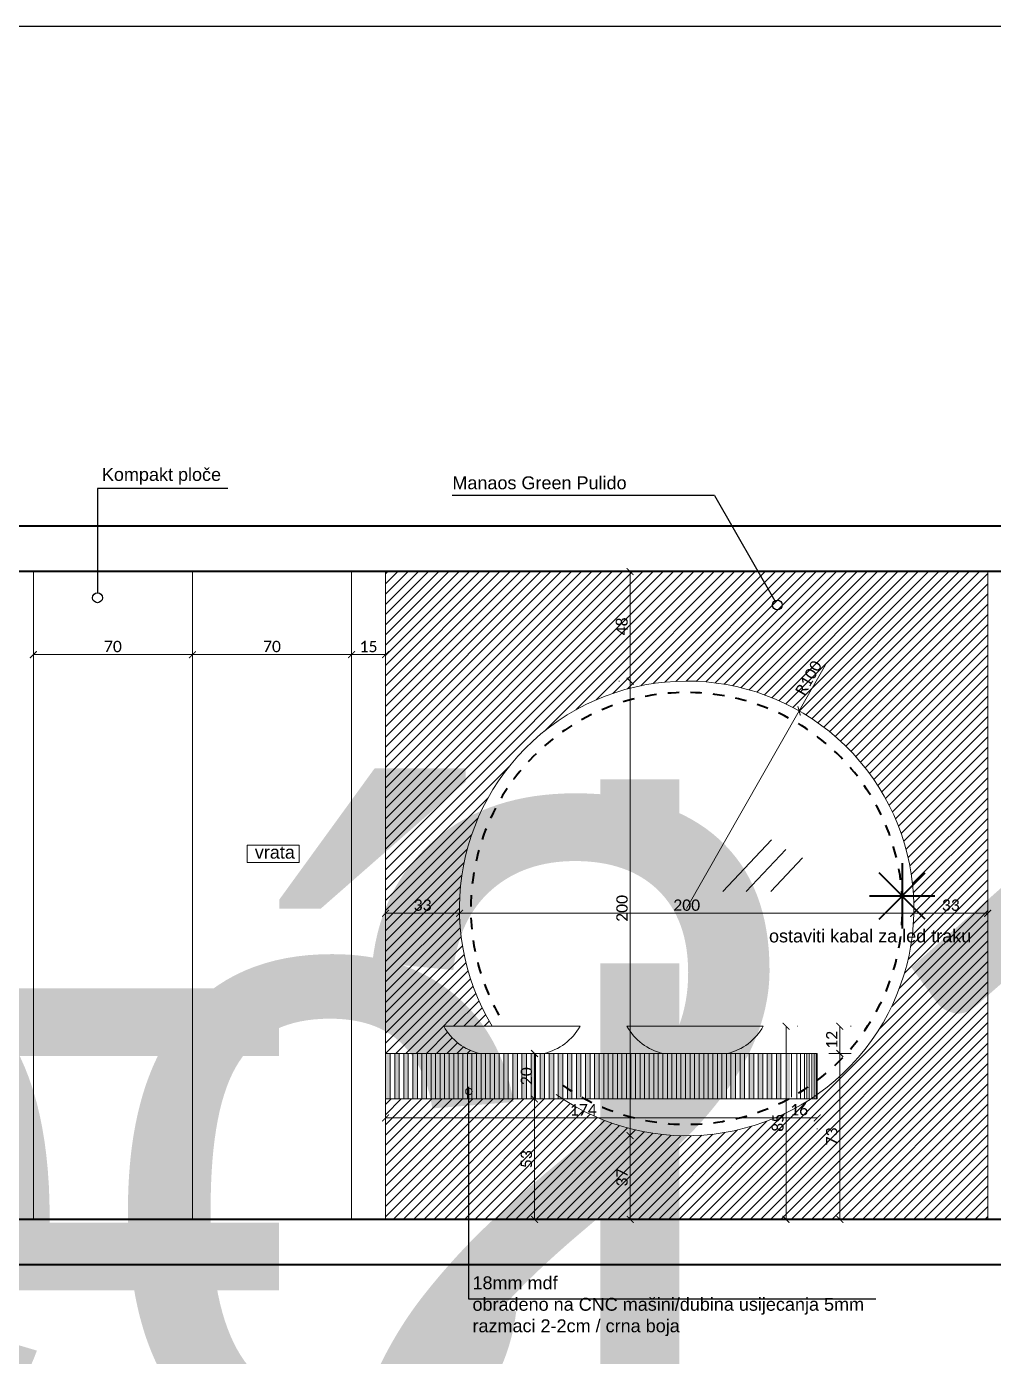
# Model space of a CAD drawing. Header units: centimetres. Extents: x -26724 to 60145, y -23645 to 6771.
# Drawn here: x 8692 to 9118, y 4345 to 4930 of the extents above; entities that cross this region are included whole.
import ezdxf

# ---------------------------------------------------------------- set-up
doc = ezdxf.new("R2010")
doc.units = ezdxf.units.CM
doc.linetypes.add('DALEKOVOD_VN', pattern=[5, 2.5, -2.5])
for name, color, linetype, lineweight in [('2.IZGLED', 7, 'Continuous', 13), ('4.KOTE', 88, 'Continuous', 15), ('zid', 7, 'Continuous', 40)]:
    doc.layers.add(name, color=color, linetype=linetype, lineweight=lineweight)
doc.layers.add('3.IZGLED 2', color=7, linetype='Continuous', lineweight=9, true_color=0x4a4a4a)
doc.layers.add('IZGLED 2', color=253, linetype='Continuous', lineweight=9, true_color=0x828282)
doc.layers.add('tekst', color=7, linetype='Continuous')
doc.layers.add('tekst @ 50', color=7, linetype='Continuous')
doc.styles.add('Notes', font='arial.ttf', dxfattribs={"height": 3})
doc.styles.get("Standard").update_dxf_attribs({"font": 'calibri.ttf'})
doc.dimstyles.new('ja 1 30 izgledi zidova', dxfattribs={"dimtxt": 5, "dimasz": 3, "dimexe": 5, "dimexo": 5, "dimgap": 1, "dimtad": 1, "dimdec": 0, "dimtxsty": 'Standard', "dimblk": 'ARCHTICK', "dimcen": 2.5, "dimclrd": 256, "dimclrt": 7, "dimadec": 0, "dimazin": 0, "dimtfac": 1, "dimtdec": 0, "dimtix": 1, "dimtmove": 1, "dimatfit": 3, "dimldrblk": 'ARCHTICK', "dimfxl": 5, "dimfxlon": 1, "dimlwd": 0, "dimlwe": 9, "dimarcsym": 0})

# ---------------------------------------------------------------- blocks, each defined once
blk = doc.blocks.new('_ArchTick')
at = {"color": 0, "linetype": 'ByBlock', "const_width": 0.15}
blk.add_lwpolyline([(-0.5, -0.5), (0.5, 0.5)], dxfattribs=at)
blk = doc.blocks.new('*D2199')
at = {"layer": '4.KOTE', "color": 0, "lineweight": 9, "transparency": 16777216}
for p, q in [((8695.02, 4658.72), (8695.02, 4648.72)), ((8765.02, 4649.06), (8765.02, 4648.72))]:
    blk.add_line(p, q, dxfattribs=at)
at = {"layer": '4.KOTE', "lineweight": 0, "transparency": 16777216}
blk.add_line((8695.02, 4653.72), (8765.02, 4653.72), dxfattribs=at)
at = {"layer": 'Defpoints', "color": 0, "transparency": 16777216}
for p in [(8695.02, 4690.25), (8765.02, 4690.25, 1216.69), (8765.02, 4653.72)]:
    blk.add_point(p, dxfattribs=at)
at = {"layer": '4.KOTE', "lineweight": 0, "transparency": 16777216, "xscale": 3, "yscale": 3, "zscale": 3, "rotation": 180}
blk.add_blockref('_ArchTick', (8695.02, 4653.72), dxfattribs=at)
at = {"layer": '4.KOTE', "lineweight": 0, "transparency": 16777216, "xscale": 3, "yscale": 3, "zscale": 3}
blk.add_blockref('_ArchTick', (8765.02, 4653.72), dxfattribs=at)
at = {"layer": '4.KOTE', "color": 7, "transparency": 16777216, "insert": (8730.02, 4657.28), "char_height": 5, "attachment_point": 5}
blk.add_mtext('70', dxfattribs=at)
blk = doc.blocks.new('*D2200')
at = {"layer": '4.KOTE', "lineweight": 0, "transparency": 16777216}
blk.add_line((8765.02, 4653.72), (8835.02, 4653.72), dxfattribs=at)
at = {"layer": '4.KOTE', "color": 0, "lineweight": 9, "transparency": 16777216}
for p, q in [((8765.02, 4649.06), (8765.02, 4648.72)), ((8835.02, 4649.06), (8835.02, 4648.72))]:
    blk.add_line(p, q, dxfattribs=at)
at = {"layer": 'Defpoints', "color": 0, "transparency": 16777216}
for p in [(8765.02, 4690.25, 1216.69), (8835.02, 4690.25, 1216.69), (8835.02, 4653.72)]:
    blk.add_point(p, dxfattribs=at)
at = {"layer": '4.KOTE', "lineweight": 0, "transparency": 16777216, "xscale": 3, "yscale": 3, "zscale": 3, "rotation": 180}
blk.add_blockref('_ArchTick', (8765.02, 4653.72), dxfattribs=at)
at = {"layer": '4.KOTE', "lineweight": 0, "transparency": 16777216, "xscale": 3, "yscale": 3, "zscale": 3}
blk.add_blockref('_ArchTick', (8835.02, 4653.72), dxfattribs=at)
at = {"layer": '4.KOTE', "color": 7, "transparency": 16777216, "insert": (8800.02, 4657.28), "char_height": 5, "attachment_point": 5}
blk.add_mtext('70', dxfattribs=at)
blk = doc.blocks.new('*D2201')
at = {"layer": '4.KOTE', "lineweight": 0, "transparency": 16777216}
blk.add_line((8835.02, 4653.72), (8850.02, 4653.72), dxfattribs=at)
at = {"layer": '4.KOTE', "color": 0, "lineweight": 9, "transparency": 16777216}
for p, q in [((8835.02, 4649.06), (8835.02, 4648.72)), ((8850.02, 4649.06), (8850.02, 4648.72))]:
    blk.add_line(p, q, dxfattribs=at)
at = {"layer": 'Defpoints', "color": 0, "transparency": 16777216}
for p in [(8835.02, 4690.25, 1216.69), (8850.02, 4690.25, 1216.69), (8850.02, 4653.72)]:
    blk.add_point(p, dxfattribs=at)
at = {"layer": '4.KOTE', "lineweight": 0, "transparency": 16777216, "xscale": 3, "yscale": 3, "zscale": 3, "rotation": 180}
blk.add_blockref('_ArchTick', (8835.02, 4653.72), dxfattribs=at)
at = {"layer": '4.KOTE', "lineweight": 0, "transparency": 16777216, "xscale": 3, "yscale": 3, "zscale": 3}
blk.add_blockref('_ArchTick', (8850.02, 4653.72), dxfattribs=at)
at = {"layer": '4.KOTE', "color": 7, "transparency": 16777216, "insert": (8842.52, 4657.26), "char_height": 5, "attachment_point": 5}
blk.add_mtext('15', dxfattribs=at)
blk = doc.blocks.new('GTTTTTT')
at = {"layer": 'zid', "color": 1}
for p, q in [((3959.04, 2060.69), (3959.04, 2036.69)), ((3950.55, 2040.2), (3967.52, 2057.17)), ((3967.52, 2040.2), (3950.55, 2057.17)), ((3947.04, 2048.69), (3971.04, 2048.69))]:
    blk.add_line(p, q, dxfattribs=at)
blk = doc.blocks.new('*D2234')
at = {"layer": '4.KOTE', "lineweight": 0, "transparency": 16777216}
blk.add_line((9040.02, 4449.93), (9024.02, 4449.93), dxfattribs=at)
at = {"layer": '4.KOTE', "color": 0, "lineweight": 9, "transparency": 16777216}
for p, q in [((9024.02, 4444.94), (9024.02, 4444.93)), ((9040.02, 4445.2), (9040.02, 4444.93))]:
    blk.add_line(p, q, dxfattribs=at)
at = {"layer": 'Defpoints', "color": 0, "transparency": 16777216}
for p in [(9024.02, 4478.25, 24333.84), (9040.02, 4478.25, 1216.69), (9024.02, 4449.93)]:
    blk.add_point(p, dxfattribs=at)
at = {"layer": '4.KOTE', "lineweight": 0, "transparency": 16777216, "xscale": 3, "yscale": 3, "zscale": 3, "rotation": 180}
blk.add_blockref('_ArchTick', (9024.02, 4449.93), dxfattribs=at)
at = {"layer": '4.KOTE', "lineweight": 0, "transparency": 16777216, "xscale": 3, "yscale": 3, "zscale": 3}
blk.add_blockref('_ArchTick', (9040.02, 4449.93), dxfattribs=at)
at = {"layer": '4.KOTE', "color": 7, "transparency": 16777216, "insert": (9032.02, 4453.49), "char_height": 5, "attachment_point": 5}
blk.add_mtext('16', dxfattribs=at)
blk = doc.blocks.new('*D2235')
at = {"layer": '4.KOTE', "lineweight": 0, "transparency": 16777216}
blk.add_line((9024.02, 4449.93), (8850.02, 4449.93), dxfattribs=at)
at = {"layer": '4.KOTE', "color": 0, "lineweight": 9, "transparency": 16777216}
for p, q in [((8850.02, 4445), (8850.02, 4444.93)), ((9024.02, 4444.94), (9024.02, 4444.93))]:
    blk.add_line(p, q, dxfattribs=at)
at = {"layer": 'Defpoints', "color": 0, "transparency": 16777216}
for p in [(9024.02, 4478.25, 24333.84), (8850.02, 4454.04, 1216.69), (8850.02, 4449.93)]:
    blk.add_point(p, dxfattribs=at)
at = {"layer": '4.KOTE', "lineweight": 0, "transparency": 16777216, "xscale": 3, "yscale": 3, "zscale": 3, "rotation": 180}
blk.add_blockref('_ArchTick', (8850.02, 4449.93), dxfattribs=at)
at = {"layer": '4.KOTE', "lineweight": 0, "transparency": 16777216, "xscale": 3, "yscale": 3, "zscale": 3}
blk.add_blockref('_ArchTick', (9024.02, 4449.93), dxfattribs=at)
at = {"layer": '4.KOTE', "color": 7, "transparency": 16777216, "insert": (8937.02, 4453.45), "char_height": 5, "attachment_point": 5}
blk.add_mtext('174', dxfattribs=at)
blk = doc.blocks.new('*D2236')
at = {"layer": '4.KOTE', "color": 0, "lineweight": 9, "transparency": 16777216}
for p, q in [((8910.55, 4458.25), (8920.55, 4458.25)), ((8919.97, 4405.25), (8920.55, 4405.25))]:
    blk.add_line(p, q, dxfattribs=at)
at = {"layer": '4.KOTE', "lineweight": 0, "transparency": 16777216}
blk.add_line((8915.55, 4405.25), (8915.55, 4458.25), dxfattribs=at)
at = {"layer": 'Defpoints', "color": 0, "transparency": 16777216}
for p in [(8850.02, 4458.25), (8915.55, 4458.25), (8850.02, 4405.25, 1216.69)]:
    blk.add_point(p, dxfattribs=at)
at = {"layer": '4.KOTE', "lineweight": 0, "transparency": 16777216, "xscale": 3, "yscale": 3, "zscale": 3}
for p, rotation in [((8915.55, 4458.25), 90), ((8915.55, 4405.25), 270)]:
    blk.add_blockref('_ArchTick', p, dxfattribs=dict(at, rotation=rotation))
at = {"layer": '4.KOTE', "color": 7, "transparency": 16777216, "insert": (8911.99, 4431.75), "char_height": 5, "attachment_point": 5, "rotation": 90}
blk.add_mtext('53', dxfattribs=at)
blk = doc.blocks.new('*D2237')
at = {"layer": '4.KOTE', "color": 0, "lineweight": 9, "transparency": 16777216}
for p, q in [((8910.6, 4478.25), (8910.55, 4478.25)), ((8910.55, 4458.25), (8920.55, 4458.25))]:
    blk.add_line(p, q, dxfattribs=at)
at = {"layer": '4.KOTE', "lineweight": 0, "transparency": 16777216}
blk.add_line((8915.55, 4458.25), (8915.55, 4478.25), dxfattribs=at)
at = {"layer": 'Defpoints', "color": 0, "transparency": 16777216}
for p in [(8915.55, 4478.25), (9026.34, 4478.25, 24333.84), (8850.02, 4458.25)]:
    blk.add_point(p, dxfattribs=at)
at = {"layer": '4.KOTE', "lineweight": 0, "transparency": 16777216, "xscale": 3, "yscale": 3, "zscale": 3}
for p, rotation in [((8915.55, 4478.25), 90), ((8915.55, 4458.25), 270)]:
    blk.add_blockref('_ArchTick', p, dxfattribs=dict(at, rotation=rotation))
at = {"layer": '4.KOTE', "color": 7, "transparency": 16777216, "insert": (8911.99, 4468.25), "char_height": 5, "attachment_point": 5, "rotation": 90}
blk.add_mtext('20', dxfattribs=at)
blk = doc.blocks.new('*D2238')
at = {"layer": '4.KOTE', "color": 0, "lineweight": 9, "transparency": 16777216}
for p, q in [((9045.02, 4478.25), (9054.91, 4478.25)), ((9044.91, 4405.25), (9054.91, 4405.25))]:
    blk.add_line(p, q, dxfattribs=at)
at = {"layer": '4.KOTE', "lineweight": 0, "transparency": 16777216}
blk.add_line((9049.91, 4478.25), (9049.91, 4405.25), dxfattribs=at)
at = {"layer": 'Defpoints', "color": 0, "transparency": 16777216}
for p in [(9040.02, 4478.25), (9036.75, 4405.25), (9049.91, 4405.25)]:
    blk.add_point(p, dxfattribs=at)
at = {"layer": '4.KOTE', "lineweight": 0, "transparency": 16777216, "xscale": 3, "yscale": 3, "zscale": 3}
for p, rotation in [((9049.91, 4478.25), 90), ((9049.91, 4405.25), 270)]:
    blk.add_blockref('_ArchTick', p, dxfattribs=dict(at, rotation=rotation))
at = {"layer": '4.KOTE', "color": 7, "transparency": 16777216, "insert": (9046.35, 4441.75), "char_height": 5, "attachment_point": 5, "rotation": 90}
blk.add_mtext('73', dxfattribs=at)
blk = doc.blocks.new('*D2239')
at = {"layer": '4.KOTE', "lineweight": 0, "transparency": 16777216}
blk.add_line((9049.91, 4490.25), (9049.91, 4478.25), dxfattribs=at)
at = {"layer": '4.KOTE', "color": 0, "lineweight": 9, "transparency": 16777216}
for p, q in [((9054.59, 4490.25), (9054.91, 4490.25)), ((9054.89, 4478.25), (9054.91, 4478.25))]:
    blk.add_line(p, q, dxfattribs=at)
at = {"layer": 'Defpoints', "color": 0, "transparency": 16777216}
for p in [(9016.25, 4490.25, 1216.69), (9016.02, 4478.25, 24333.84), (9049.91, 4478.25)]:
    blk.add_point(p, dxfattribs=at)
at = {"layer": '4.KOTE', "lineweight": 0, "transparency": 16777216, "xscale": 3, "yscale": 3, "zscale": 3}
for p, rotation in [((9049.91, 4490.25), 90), ((9049.91, 4478.25), 270)]:
    blk.add_blockref('_ArchTick', p, dxfattribs=dict(at, rotation=rotation))
at = {"layer": '4.KOTE', "color": 7, "transparency": 16777216, "insert": (9046.38, 4484.25), "char_height": 5, "attachment_point": 5, "rotation": 90}
blk.add_mtext('12', dxfattribs=at)
blk = doc.blocks.new('*D2240')
at = {"layer": '4.KOTE', "lineweight": 0, "transparency": 16777216}
blk.add_line((9026.26, 4490.25), (9026.26, 4405.25), dxfattribs=at)
at = {"layer": '4.KOTE', "color": 0, "lineweight": 9, "transparency": 16777216}
for p, q in [((9031.14, 4490.25), (9031.26, 4490.25)), ((9021.26, 4405.25), (9031.26, 4405.25))]:
    blk.add_line(p, q, dxfattribs=at)
at = {"layer": 'Defpoints', "color": 0, "transparency": 16777216}
for p in [(9016.25, 4490.25, 1216.69), (9009.11, 4405.25), (9026.26, 4405.25)]:
    blk.add_point(p, dxfattribs=at)
at = {"layer": '4.KOTE', "lineweight": 0, "transparency": 16777216, "xscale": 3, "yscale": 3, "zscale": 3}
for p, rotation in [((9026.26, 4490.25), 90), ((9026.26, 4405.25), 270)]:
    blk.add_blockref('_ArchTick', p, dxfattribs=dict(at, rotation=rotation))
at = {"layer": '4.KOTE', "color": 7, "transparency": 16777216, "insert": (9022.7, 4447.75), "char_height": 5, "attachment_point": 5, "rotation": 90}
blk.add_mtext('85', dxfattribs=at)
blk = doc.blocks.new('*D2241')
at = {"layer": '4.KOTE', "color": 0, "lineweight": 9, "transparency": 16777216}
for p, q in [((8952.85, 4642), (8952.64, 4642)), ((8952.91, 4442.13), (8952.64, 4442.13))]:
    blk.add_line(p, q, dxfattribs=at)
at = {"layer": '4.KOTE', "lineweight": 0, "transparency": 16777216}
blk.add_line((8957.64, 4642), (8957.64, 4442.13), dxfattribs=at)
at = {"layer": 'Defpoints', "color": 0, "transparency": 16777216}
for p in [(8978.78, 4642, 1216.69), (8957.64, 4442.13), (8986.25, 4442.13, 1216.69)]:
    blk.add_point(p, dxfattribs=at)
at = {"layer": '4.KOTE', "lineweight": 0, "transparency": 16777216, "xscale": 3, "yscale": 3, "zscale": 3}
for p, rotation in [((8957.64, 4642), 90), ((8957.64, 4442.13), 270)]:
    blk.add_blockref('_ArchTick', p, dxfattribs=dict(at, rotation=rotation))
at = {"layer": '4.KOTE', "color": 7, "transparency": 16777216, "insert": (8954.08, 4542.06), "char_height": 5, "attachment_point": 5, "rotation": 90}
blk.add_mtext('200', dxfattribs=at)
blk = doc.blocks.new('*D2242')
at = {"layer": '4.KOTE', "color": 0, "lineweight": 9, "transparency": 16777216}
for p, q in [((8952.86, 4442.09), (8952.64, 4442.09)), ((8962.64, 4405.25), (8952.64, 4405.25))]:
    blk.add_line(p, q, dxfattribs=at)
at = {"layer": '4.KOTE', "lineweight": 0, "transparency": 16777216}
blk.add_line((8957.64, 4442.09), (8957.64, 4405.25), dxfattribs=at)
at = {"layer": 'Defpoints', "color": 0, "transparency": 16777216}
for p in [(8980.26, 4442.09, 1216.69), (8957.64, 4405.25), (8980.26, 4405.25)]:
    blk.add_point(p, dxfattribs=at)
at = {"layer": '4.KOTE', "lineweight": 0, "transparency": 16777216, "xscale": 3, "yscale": 3, "zscale": 3}
for p, rotation in [((8957.64, 4442.09), 90), ((8957.64, 4405.25), 270)]:
    blk.add_blockref('_ArchTick', p, dxfattribs=dict(at, rotation=rotation))
at = {"layer": '4.KOTE', "color": 7, "transparency": 16777216, "insert": (8954.08, 4423.67), "char_height": 5, "attachment_point": 5, "rotation": 90}
blk.add_mtext('37', dxfattribs=at)
blk = doc.blocks.new('*D2243')
at = {"layer": '4.KOTE', "color": 0, "lineweight": 9, "transparency": 16777216}
for p, q in [((8962.64, 4690.25), (8952.64, 4690.25)), ((8952.9, 4642.05), (8952.64, 4642.05))]:
    blk.add_line(p, q, dxfattribs=at)
at = {"layer": '4.KOTE', "lineweight": 0, "transparency": 16777216}
blk.add_line((8957.64, 4642.05), (8957.64, 4690.25), dxfattribs=at)
at = {"layer": 'Defpoints', "color": 0, "transparency": 16777216}
for p in [(8957.64, 4690.25), (8984.23, 4690.25), (8984.23, 4642.05, 1216.69)]:
    blk.add_point(p, dxfattribs=at)
at = {"layer": '4.KOTE', "lineweight": 0, "transparency": 16777216, "xscale": 3, "yscale": 3, "zscale": 3}
for p, rotation in [((8957.64, 4690.25), 90), ((8957.64, 4642.05), 270)]:
    blk.add_blockref('_ArchTick', p, dxfattribs=dict(at, rotation=rotation))
at = {"layer": '4.KOTE', "color": 7, "transparency": 16777216, "insert": (8954.08, 4666.15), "char_height": 5, "attachment_point": 5, "rotation": 90}
blk.add_mtext('48', dxfattribs=at)
blk = doc.blocks.new('*D2244')
at = {"layer": '4.KOTE', "lineweight": 0, "transparency": 16777216}
blk.add_line((8850.02, 4539.93), (8882.61, 4539.93), dxfattribs=at)
at = {"layer": '4.KOTE', "color": 0, "lineweight": 9, "transparency": 16777216}
for p, q in [((8850.02, 4535.04), (8850.02, 4534.93)), ((8882.61, 4535.03), (8882.61, 4534.93))]:
    blk.add_line(p, q, dxfattribs=at)
at = {"layer": 'Defpoints', "color": 0, "transparency": 16777216}
for p in [(8850.02, 4547.75, 1216.69), (8882.61, 4546.35, 1216.69), (8882.61, 4539.93)]:
    blk.add_point(p, dxfattribs=at)
at = {"layer": '4.KOTE', "lineweight": 0, "transparency": 16777216, "xscale": 3, "yscale": 3, "zscale": 3, "rotation": 180}
blk.add_blockref('_ArchTick', (8850.02, 4539.93), dxfattribs=at)
at = {"layer": '4.KOTE', "lineweight": 0, "transparency": 16777216, "xscale": 3, "yscale": 3, "zscale": 3}
blk.add_blockref('_ArchTick', (8882.61, 4539.93), dxfattribs=at)
at = {"layer": '4.KOTE', "color": 7, "transparency": 16777216, "insert": (8866.31, 4543.49), "char_height": 5, "attachment_point": 5}
blk.add_mtext('33', dxfattribs=at)
blk = doc.blocks.new('*D2245')
at = {"layer": '4.KOTE', "lineweight": 0, "transparency": 16777216}
blk.add_line((8882.61, 4539.93), (9082.46, 4539.93), dxfattribs=at)
at = {"layer": '4.KOTE', "color": 0, "lineweight": 9, "transparency": 16777216}
for p, q in [((8882.61, 4535.03), (8882.61, 4534.93)), ((9082.46, 4535.02), (9082.46, 4534.93))]:
    blk.add_line(p, q, dxfattribs=at)
at = {"layer": 'Defpoints', "color": 0, "transparency": 16777216}
for p in [(8882.61, 4546.35, 1216.69), (9082.46, 4545.47, 1216.69), (9082.46, 4539.93)]:
    blk.add_point(p, dxfattribs=at)
at = {"layer": '4.KOTE', "lineweight": 0, "transparency": 16777216, "xscale": 3, "yscale": 3, "zscale": 3, "rotation": 180}
blk.add_blockref('_ArchTick', (8882.61, 4539.93), dxfattribs=at)
at = {"layer": '4.KOTE', "lineweight": 0, "transparency": 16777216, "xscale": 3, "yscale": 3, "zscale": 3}
blk.add_blockref('_ArchTick', (9082.46, 4539.93), dxfattribs=at)
at = {"layer": '4.KOTE', "color": 7, "transparency": 16777216, "insert": (8982.53, 4543.49), "char_height": 5, "attachment_point": 5}
blk.add_mtext('200', dxfattribs=at)
blk = doc.blocks.new('*D2246')
at = {"layer": '4.KOTE', "color": 0, "lineweight": 9, "transparency": 16777216}
for p, q in [((9115.02, 4544.89), (9115.02, 4544.93)), ((9082.46, 4535.02), (9082.46, 4534.93))]:
    blk.add_line(p, q, dxfattribs=at)
at = {"layer": '4.KOTE', "lineweight": 0, "transparency": 16777216}
blk.add_line((9082.46, 4539.93), (9115.02, 4539.93), dxfattribs=at)
at = {"layer": 'Defpoints', "color": 0, "transparency": 16777216}
for p in [(9082.46, 4545.47, 1216.69), (9115.02, 4539.93, 1216.69), (9115.02, 4539.93)]:
    blk.add_point(p, dxfattribs=at)
at = {"layer": '4.KOTE', "lineweight": 0, "transparency": 16777216, "xscale": 3, "yscale": 3, "zscale": 3, "rotation": 180}
blk.add_blockref('_ArchTick', (9082.46, 4539.93), dxfattribs=at)
at = {"layer": '4.KOTE', "lineweight": 0, "transparency": 16777216, "xscale": 3, "yscale": 3, "zscale": 3}
blk.add_blockref('_ArchTick', (9115.02, 4539.93), dxfattribs=at)
at = {"layer": '4.KOTE', "color": 7, "transparency": 16777216, "insert": (9098.74, 4543.49), "char_height": 5, "attachment_point": 5}
blk.add_mtext('33', dxfattribs=at)
blk = doc.blocks.new('*D2247')
at = {"layer": '4.KOTE', "lineweight": 0, "transparency": 16777216}
for p in [(9043.55, 4649.22), (8982.52, 4542.06)]:
    blk.add_line(p, (9032.01, 4628.96), dxfattribs=at)
at = {"layer": 'Defpoints', "color": 0, "transparency": 16777216}
for p in [(9032.01, 4628.96, 1216.69), (8982.52, 4542.06, 1216.69)]:
    blk.add_point(p, dxfattribs=at)
at = {"layer": '4.KOTE', "lineweight": 0, "transparency": 16777216, "xscale": 3, "yscale": 3, "zscale": 3, "rotation": 240.3343035507811}
blk.add_blockref('_ArchTick', (9032.01, 4628.96), dxfattribs=at)
at = {"layer": '4.KOTE', "color": 7, "transparency": 16777216, "insert": (9036.17, 4643.46), "char_height": 5, "attachment_point": 5, "rotation": 60.3343}
blk.add_mtext('R100', dxfattribs=at)
blk = doc.blocks.new('*U3253')
at = {"layer": 'tekst @ 50', "color": 240, "ltscale": 0.8, "insert": (10016.26, 4588.48, -1316.69), "char_height": 283.795, "attachment_point": 3, "style": 'Notes'}
blk.add_mtext_dynamic_manual_height_columns('svjetle{\\fArial|b0|i0|c238|p34;ći znak na zidu H=}2{\\fCalibri|b0|i0|c238|p34;1}0cm ', width=6247.4904, gutter_width=625, heights=[0], dxfattribs=at)
blk = doc.blocks.new('*U3255')
at = {"layer": 'tekst @ 50', "color": 240, "ltscale": 0.8, "insert": (7596.18, 4583.79, -1195.02), "char_height": 283.795, "attachment_point": 1, "style": 'Notes'}
blk.add_mtext_dynamic_manual_height_columns('svjetle{\\fArial|b0|i0|c238|p34;ći znak na zidu H=}2{\\fCalibri|b0|i0|c238|p34;1}0cm ', width=6247.4904, gutter_width=625, heights=[0], dxfattribs=at)

msp = doc.modelspace()

# ---------------------------------------------------------------- hatches: boundary and pattern name
at = {"layer": '3.IZGLED 2'}
h = msp.add_hatch(dxfattribs=at)
h.set_pattern_fill('ANSI31', color=256)
h.set_pattern_definition([(45, (1039.008, 820.6236), (-2.245064, 2.245064), [])])
h.paths.add_polyline_path([(8850.02, 4690.25), (8850.02, 4478.25), (8852.02, 4478.25), (8891.46, 4478.25, -0.213719), (8875.59, 4490.25), (8896.99, 4490.25, -8.867243), (8927.97, 4458.25), (8850.02, 4458.25), (8850.02, 4405.25), (9115.02, 4405.25), (9115.02, 4690.25)])
at = {"layer": '4.KOTE', "true_color": 0x636466}
h = msp.add_hatch(color=251, dxfattribs=at)
h.dxf.hatch_style = 1
h.paths.add_polyline_path([(8852.02, 4478.25), (8850.02, 4478.25), (8850.02, 4458.25), (8852.02, 4458.25)])
h = msp.add_hatch(color=251, dxfattribs=at)
h.dxf.hatch_style = 1
h.paths.add_polyline_path([(8856.02, 4478.25), (8854.02, 4478.25), (8854.02, 4458.25), (8856.02, 4458.25)])
h = msp.add_hatch(color=251, dxfattribs=at)
h.dxf.hatch_style = 1
h.paths.add_polyline_path([(8860.02, 4478.25), (8858.02, 4478.25), (8858.02, 4458.25), (8860.02, 4458.25)])
h = msp.add_hatch(color=251, dxfattribs=at)
h.dxf.hatch_style = 1
h.paths.add_polyline_path([(8864.02, 4478.25), (8862.02, 4478.25), (8862.02, 4458.25), (8864.02, 4458.25)])
h = msp.add_hatch(color=251, dxfattribs=at)
h.dxf.hatch_style = 1
h.paths.add_polyline_path([(8868.02, 4478.25), (8866.02, 4478.25), (8866.02, 4458.25), (8868.02, 4458.25)])
h = msp.add_hatch(color=251, dxfattribs=at)
h.dxf.hatch_style = 1
h.paths.add_polyline_path([(8872.02, 4478.25), (8870.02, 4478.25), (8870.02, 4458.25), (8872.02, 4458.25)])
h = msp.add_hatch(color=251, dxfattribs=at)
h.dxf.hatch_style = 1
h.paths.add_polyline_path([(8876.02, 4478.25), (8874.02, 4478.25), (8874.02, 4458.25), (8876.02, 4458.25)])
h = msp.add_hatch(color=251, dxfattribs=at)
h.dxf.hatch_style = 1
h.paths.add_polyline_path([(8880.02, 4478.25), (8878.02, 4478.25), (8878.02, 4458.25), (8880.02, 4458.25)])
h = msp.add_hatch(color=251, dxfattribs=at)
h.dxf.hatch_style = 1
h.paths.add_polyline_path([(8884.02, 4478.25), (8882.02, 4478.25), (8882.02, 4458.25), (8884.02, 4458.25)])
h = msp.add_hatch(color=251, dxfattribs=at)
h.dxf.hatch_style = 1
h.paths.add_polyline_path([(8888.02, 4478.25), (8886.02, 4478.25), (8886.02, 4458.25), (8888.02, 4458.25)])
h = msp.add_hatch(color=251, dxfattribs=at)
h.dxf.hatch_style = 1
h.paths.add_polyline_path([(8892.02, 4478.25), (8890.02, 4478.25), (8890.02, 4458.25), (8892.02, 4458.25)])
h = msp.add_hatch(color=251, dxfattribs=at)
h.dxf.hatch_style = 1
h.paths.add_polyline_path([(8896.02, 4478.25), (8894.02, 4478.25), (8894.02, 4458.25), (8896.02, 4458.25)])
h = msp.add_hatch(color=251, dxfattribs=at)
h.dxf.hatch_style = 1
h.paths.add_polyline_path([(8900.02, 4478.25), (8898.02, 4478.25), (8898.02, 4458.25), (8900.02, 4458.25)])
h = msp.add_hatch(color=251, dxfattribs=at)
h.dxf.hatch_style = 1
h.paths.add_polyline_path([(8904.02, 4478.25), (8902.02, 4478.25), (8902.02, 4458.25), (8904.02, 4458.25)])
h = msp.add_hatch(color=251, dxfattribs=at)
h.dxf.hatch_style = 1
h.paths.add_polyline_path([(8908.02, 4478.25), (8906.02, 4478.25), (8906.02, 4458.25), (8908.02, 4458.25)])
h = msp.add_hatch(color=251, dxfattribs=at)
h.dxf.hatch_style = 1
h.paths.add_polyline_path([(8912.02, 4478.25), (8910.02, 4478.25), (8910.02, 4458.25), (8912.02, 4458.25)])
h = msp.add_hatch(color=251, dxfattribs=at)
h.dxf.hatch_style = 1
h.paths.add_polyline_path([(8916.02, 4478.25), (8914.02, 4478.25), (8914.02, 4458.25), (8916.02, 4458.25)])
h = msp.add_hatch(color=251, dxfattribs=at)
h.dxf.hatch_style = 1
h.paths.add_polyline_path([(8920.02, 4478.25), (8918.02, 4478.25), (8918.02, 4458.25), (8920.02, 4458.25)])
h = msp.add_hatch(color=251, dxfattribs=at)
h.dxf.hatch_style = 1
h.paths.add_polyline_path([(8924.02, 4478.25), (8922.02, 4478.25), (8922.02, 4458.25), (8924.02, 4458.25)])
h = msp.add_hatch(color=251, dxfattribs=at)
h.dxf.hatch_style = 1
h.paths.add_polyline_path([(8928.02, 4478.25), (8926.02, 4478.25), (8926.02, 4458.25), (8928.02, 4458.25)])
h = msp.add_hatch(color=251, dxfattribs=at)
h.dxf.hatch_style = 1
h.paths.add_polyline_path([(8932.02, 4478.25), (8930.02, 4478.25), (8930.02, 4458.25), (8932.02, 4458.25)])
h = msp.add_hatch(color=251, dxfattribs=at)
h.dxf.hatch_style = 1
h.paths.add_polyline_path([(8936.02, 4478.25), (8934.02, 4478.25), (8934.02, 4458.25), (8936.02, 4458.25)])
h = msp.add_hatch(color=251, dxfattribs=at)
h.dxf.hatch_style = 1
h.paths.add_polyline_path([(8940.02, 4478.25), (8938.02, 4478.25), (8938.02, 4458.25), (8940.02, 4458.25)])
h = msp.add_hatch(color=251, dxfattribs=at)
h.dxf.hatch_style = 1
h.paths.add_polyline_path([(8944.02, 4478.25), (8942.02, 4478.25), (8942.02, 4458.25), (8944.02, 4458.25)])
h = msp.add_hatch(color=251, dxfattribs=at)
h.dxf.hatch_style = 1
h.paths.add_polyline_path([(8948.02, 4478.25), (8946.02, 4478.25), (8946.02, 4458.25), (8948.02, 4458.25)])
h = msp.add_hatch(color=251, dxfattribs=at)
h.dxf.hatch_style = 1
h.paths.add_polyline_path([(8952.02, 4478.25), (8950.02, 4478.25), (8950.02, 4458.25), (8952.02, 4458.25)])
h = msp.add_hatch(color=251, dxfattribs=at)
h.dxf.hatch_style = 1
h.paths.add_polyline_path([(8956.02, 4478.25), (8954.02, 4478.25), (8954.02, 4458.25), (8956.02, 4458.25)])
h = msp.add_hatch(color=251, dxfattribs=at)
h.dxf.hatch_style = 1
h.paths.add_polyline_path([(8960.02, 4478.25), (8958.02, 4478.25), (8958.02, 4458.25), (8960.02, 4458.25)])
h = msp.add_hatch(color=251, dxfattribs=at)
h.dxf.hatch_style = 1
h.paths.add_polyline_path([(8964.02, 4478.25), (8962.02, 4478.25), (8962.02, 4458.25), (8964.02, 4458.25)])
h = msp.add_hatch(color=251, dxfattribs=at)
h.dxf.hatch_style = 1
h.paths.add_polyline_path([(8968.02, 4478.25), (8966.02, 4478.25), (8966.02, 4458.25), (8968.02, 4458.25)])
h = msp.add_hatch(color=251, dxfattribs=at)
h.dxf.hatch_style = 1
h.paths.add_polyline_path([(8972.02, 4478.25), (8970.02, 4478.25), (8970.02, 4458.25), (8972.02, 4458.25)])
h = msp.add_hatch(color=251, dxfattribs=at)
h.dxf.hatch_style = 1
h.paths.add_polyline_path([(8976.02, 4478.25), (8974.02, 4478.25), (8974.02, 4458.25), (8976.02, 4458.25)])
h = msp.add_hatch(color=251, dxfattribs=at)
h.dxf.hatch_style = 1
h.paths.add_polyline_path([(8980.02, 4478.25), (8978.02, 4478.25), (8978.02, 4458.25), (8980.02, 4458.25)])
h = msp.add_hatch(color=251, dxfattribs=at)
h.dxf.hatch_style = 1
h.paths.add_polyline_path([(8984.02, 4478.25), (8982.02, 4478.25), (8982.02, 4458.25), (8984.02, 4458.25)])
h = msp.add_hatch(color=251, dxfattribs=at)
h.dxf.hatch_style = 1
h.paths.add_polyline_path([(8988.02, 4478.25), (8986.02, 4478.25), (8986.02, 4458.25), (8988.02, 4458.25)])
h = msp.add_hatch(color=251, dxfattribs=at)
h.dxf.hatch_style = 1
h.paths.add_polyline_path([(8992.02, 4478.25), (8990.02, 4478.25), (8990.02, 4458.25), (8992.02, 4458.25)])
h = msp.add_hatch(color=251, dxfattribs=at)
h.dxf.hatch_style = 1
h.paths.add_polyline_path([(8996.02, 4478.25), (8994.02, 4478.25), (8994.02, 4458.25), (8996.02, 4458.25)])
h = msp.add_hatch(color=251, dxfattribs=at)
h.dxf.hatch_style = 1
h.paths.add_polyline_path([(9000.02, 4478.25), (8998.02, 4478.25), (8998.02, 4458.25), (9000.02, 4458.25)])
h = msp.add_hatch(color=251, dxfattribs=at)
h.dxf.hatch_style = 1
h.paths.add_polyline_path([(9004.02, 4478.25), (9002.02, 4478.25), (9002.02, 4458.25), (9004.02, 4458.25)])
h = msp.add_hatch(color=251, dxfattribs=at)
h.dxf.hatch_style = 1
h.paths.add_polyline_path([(9008.02, 4478.25), (9006.02, 4478.25), (9006.02, 4458.25), (9008.02, 4458.25)])
h = msp.add_hatch(color=251, dxfattribs=at)
h.dxf.hatch_style = 1
h.paths.add_polyline_path([(9012.02, 4478.25), (9010.02, 4478.25), (9010.02, 4458.25), (9012.02, 4458.25)])
h = msp.add_hatch(color=251, dxfattribs=at)
h.dxf.hatch_style = 1
h.paths.add_polyline_path([(9016.02, 4478.25), (9014.02, 4478.25), (9014.02, 4458.25), (9016.02, 4458.25)])
h = msp.add_hatch(color=251, dxfattribs=at)
h.dxf.hatch_style = 1
h.paths.add_polyline_path([(9020.02, 4478.25), (9018.02, 4478.25), (9018.02, 4458.25), (9020.02, 4458.25)])
h = msp.add_hatch(color=251, dxfattribs=at)
h.dxf.hatch_style = 1
h.paths.add_polyline_path([(9024.02, 4478.25), (9022.02, 4478.25), (9022.02, 4458.25), (9024.02, 4458.25)])
h = msp.add_hatch(color=251, dxfattribs=at)
h.dxf.hatch_style = 1
h.paths.add_polyline_path([(9028.02, 4478.25), (9026.02, 4478.25), (9026.02, 4458.25), (9028.02, 4458.25)])

# ---------------------------------------------------------------- linework, layer by layer
at = {"layer": '2.IZGLED'}
for p, q in [((8765.02, 4690.25, 1216.69), (8765.02, 4405.25, 1216.69)), ((8835.02, 4690.25, 1216.69), (8835.02, 4405.25, 1216.69)), ((8850.02, 4690.25, 1216.69), (8850.02, 4405.25, 1216.69)), ((9115.02, 4405.25, 1216.69), (9115.02, 4690.25, 1216.69)), ((9040.02, 4478.25), (8850.02, 4478.25)), ((9024.02, 4478.25, 24333.84), (9024.02, 4458.25, 24333.84)), ((9026.34, 4478.25, 24333.84), (9026.34, 4458.25, 24333.84)), ((9028.66, 4478.25, 24333.84), (9028.66, 4459.02, 24333.84)), ((9030.98, 4478.25, 24333.84), (9030.98, 4458.25, 24333.84)), ((9032.68, 4478.25, 24333.84), (9032.68, 4458.25, 24333.84)), ((9034.38, 4478.25, 24333.84), (9034.38, 4458.25, 24333.84)), ((9035.38, 4478.25, 1216.69), (9035.38, 4458.25, 1216.69)), ((9036.47, 4478.25, 1216.69), (9036.47, 4458.25, 1216.69)), ((9037.55, 4478.25, 1216.69), (9037.55, 4458.25, 1216.69)), ((9038.63, 4478.25, 1216.69), (9038.63, 4458.25, 1216.69)), ((9039.46, 4478.25, 1216.69), (9039.46, 4458.25, 1216.69)), ((9040.02, 4478.25, 1216.69), (9040.02, 4458.25, 1216.69)), ((9040.02, 4458.25), (8850.02, 4458.25))]:
    msp.add_line(p, q, dxfattribs=at)
msp.add_lwpolyline([(8789.13, 4569.94), (8812.05, 4569.94), (8812.05, 4562.32), (8789.13, 4562.32)], close=True, dxfattribs=at)
at = {"layer": '2.IZGLED', "elevation": 1216.69}
for points in [[(8919.71, 4478.25, 0.213719), (8935.59, 4490.25), (8875.59, 4490.25, 0.213719), (8891.46, 4478.25)], [(9000.37, 4478.25, 0.213719), (9016.25, 4490.25), (8956.25, 4490.25, 0.213719), (8972.12, 4478.25)]]:
    msp.add_lwpolyline(points, format="xyb", dxfattribs=at)
at = {"layer": '2.IZGLED'}
msp.add_arc((8982.52, 4542.06, 1216.69), 100, 234.90071, 211.2087, dxfattribs=at)
at = {"layer": '3.IZGLED 2'}
msp.add_line((8695.02, 4405.25, 1216.69), (8695.02, 4690.25, 1216.69), dxfattribs=at)
at = {"layer": '4.KOTE', "color": 251, "true_color": 0x636466}
for p, q in [((8852.02, 4478.25, 1216.69), (8852.02, 4458.25, -135.19)), ((8854.02, 4478.25, 1216.69), (8854.02, 4458.25, -135.19)), ((8856.02, 4478.25, 1216.69), (8856.02, 4458.25, -135.19)), ((8858.02, 4478.25, 1216.69), (8858.02, 4458.25, -135.19)), ((8860.02, 4478.25, 2433.38), (8860.02, 4458.25, 1081.5)), ((8862.02, 4478.25, 2433.38), (8862.02, 4458.25, 1081.5)), ((8864.02, 4478.25, 2433.38), (8864.02, 4458.25, 1081.5)), ((8866.02, 4478.25, 2433.38), (8866.02, 4458.25, 1081.5)), ((8868.02, 4478.25, 3650.08), (8868.02, 4458.25, 2298.2)), ((8870.02, 4478.25, 3650.08), (8870.02, 4458.25, 2298.2)), ((8872.02, 4478.25, 3650.08), (8872.02, 4458.25, 2298.2)), ((8874.02, 4478.25, 3650.08), (8874.02, 4458.25, 2298.2)), ((8876.02, 4478.25, 4866.77), (8876.02, 4458.25, 3514.89)), ((8878.02, 4478.25, 4866.77), (8878.02, 4458.25, 3514.89)), ((8880.02, 4478.25, 4866.77), (8880.02, 4458.25, 3514.89)), ((8882.02, 4478.25, 4866.77), (8882.02, 4458.25, 3514.89)), ((8884.02, 4478.25, 6083.46), (8884.02, 4458.25, 4731.58)), ((8886.02, 4478.25, 6083.46), (8886.02, 4458.25, 4731.58)), ((8888.02, 4478.25, 6083.46), (8888.02, 4458.25, 4731.58)), ((8890.02, 4478.25, 6083.46), (8890.02, 4458.25, 4731.58)), ((8892.02, 4478.25, 7300.15), (8892.02, 4458.25, 5948.27)), ((8894.02, 4478.25, 7300.15), (8894.02, 4458.25, 5948.27)), ((8896.02, 4478.25, 7300.15), (8896.02, 4458.25, 5948.27)), ((8898.02, 4478.25, 7300.15), (8898.02, 4458.25, 5948.27)), ((8900.02, 4478.25, 8516.84), (8900.02, 4458.25, 7164.96)), ((8902.02, 4478.25, 8516.84), (8902.02, 4458.25, 7164.96)), ((8904.02, 4478.25, 8516.84), (8904.02, 4458.25, 7164.96)), ((8906.02, 4478.25, 8516.84), (8906.02, 4458.25, 7164.96)), ((8908.02, 4478.25, 9733.53), (8908.02, 4458.25, 8381.66)), ((8910.02, 4478.25, 9733.53), (8910.02, 4458.25, 8381.66)), ((8912.02, 4478.25, 9733.53), (8912.02, 4458.25, 8381.66)), ((8914.02, 4478.25, 9733.53), (8914.02, 4458.25, 8381.66)), ((8916.02, 4478.25, 10950.23), (8916.02, 4458.25, 9598.35)), ((8918.02, 4478.25, 10950.23), (8918.02, 4458.25, 9598.35)), ((8920.02, 4478.25, 10950.23), (8920.02, 4458.25, 9598.35)), ((8922.02, 4478.25, 10950.23), (8922.02, 4458.25, 9598.35)), ((8924.02, 4478.25, 12166.92), (8924.02, 4458.25, 10815.04)), ((8926.02, 4478.25, 12166.92), (8926.02, 4458.25, 10815.04)), ((8928.02, 4478.25, 12166.92), (8928.02, 4458.25, 10815.04)), ((8930.02, 4478.25, 12166.92), (8930.02, 4458.25, 10815.04)), ((8932.02, 4478.25, 13383.61), (8932.02, 4458.25, 12031.73)), ((8934.02, 4478.25, 13383.61), (8934.02, 4458.25, 12031.73)), ((8936.02, 4478.25, 13383.61), (8936.02, 4459.22, 12097.58)), ((8938.02, 4478.25, 13383.61), (8938.02, 4458.25, 12031.73)), ((8940.02, 4478.25, 14600.3), (8940.02, 4458.25, 13248.42)), ((8942.02, 4478.25, 14600.3), (8942.02, 4458.25, 13248.42)), ((8944.02, 4478.25, 14600.3), (8944.02, 4458.25, 13248.42)), ((8946.02, 4478.25, 14600.3), (8946.02, 4458.25, 13248.42)), ((8948.02, 4478.25, 15816.99), (8948.02, 4458.25, 14465.11)), ((8950.02, 4478.25, 15816.99), (8950.02, 4458.25, 14465.11)), ((8952.02, 4478.25, 15816.99), (8952.02, 4458.25, 14465.11)), ((8954.02, 4478.25, 15816.99), (8954.02, 4458.25, 14465.11)), ((8956.02, 4478.25, 17033.69), (8956.02, 4458.25, 15681.81)), ((8958.02, 4478.25, 17033.69), (8958.02, 4458.25, 15681.81)), ((8960.02, 4478.25, 17033.69), (8960.02, 4458.25, 15681.81)), ((8962.02, 4478.25, 17033.69), (8962.02, 4458.25, 15681.81)), ((8964.02, 4478.25, 18250.38), (8964.02, 4458.25, 16898.5)), ((8966.02, 4478.25, 18250.38), (8966.02, 4458.25, 16898.5)), ((8968.02, 4478.25, 18250.38), (8968.02, 4458.25, 16898.5)), ((8970.02, 4478.25, 18250.38), (8970.02, 4458.25, 16898.5)), ((8972.02, 4478.25, 19467.07), (8972.02, 4458.25, 18115.19)), ((8974.02, 4478.25, 19467.07), (8974.02, 4458.25, 18115.19)), ((8976.02, 4478.25, 19467.07), (8976.02, 4458.25, 18115.19)), ((8978.02, 4478.25, 19467.07), (8978.02, 4458.25, 18115.19)), ((8980.02, 4478.25, 20683.76), (8980.02, 4458.25, 19331.88)), ((8982.02, 4478.25, 20683.76), (8982.02, 4458.25, 19331.88)), ((8984.02, 4478.25, 20683.76), (8984.02, 4458.25, 19331.88)), ((8986.02, 4478.25, 20683.76), (8986.02, 4458.25, 19331.88)), ((8988.02, 4478.25, 21900.45), (8988.02, 4458.25, 20548.57)), ((8990.02, 4478.25, 21900.45), (8990.02, 4458.25, 20548.57)), ((8992.02, 4478.25, 21900.45), (8992.02, 4458.25, 20548.57)), ((8994.02, 4478.25, 21900.45), (8994.02, 4458.25, 20548.57)), ((8996.02, 4478.25, 21900.45), (8996.02, 4458.25, 20548.57)), ((8998.02, 4478.25, 21900.45), (8998.02, 4458.25, 20548.57)), ((9000.02, 4478.25, 21900.45), (9000.02, 4458.25, 20548.57)), ((9002.02, 4478.25, 23117.15), (9002.02, 4458.25, 21765.27)), ((9004.02, 4478.25, 23117.15), (9004.02, 4458.25, 21765.27)), ((9006.02, 4478.25, 23117.15), (9006.02, 4458.25, 21765.27)), ((9008.02, 4478.25, 23117.15), (9008.02, 4458.25, 21765.27)), ((9010.02, 4478.25, 24333.84), (9010.02, 4458.25, 22981.96)), ((9012.02, 4478.25, 24333.84), (9012.02, 4458.25, 22981.96)), ((9014.02, 4478.25, 24333.84), (9014.02, 4458.25, 22981.96)), ((9016.02, 4478.25, 24333.84), (9016.02, 4458.25, 22981.96)), ((9018.02, 4478.25, 24333.84), (9018.02, 4458.25, 22981.96)), ((9020.02, 4478.25, 24333.84), (9020.02, 4458.25, 22981.96)), ((9022.02, 4478.25, 24333.84), (9022.02, 4458.25, 22981.96)), ((9024.02, 4478.25, 24333.84), (9024.02, 4458.25, 22981.96))]:
    msp.add_line(p, q, dxfattribs=at)
at = {"layer": '4.KOTE', "color": 251, "true_color": 0x636466, "elevation": 1216.69}
msp.add_lwpolyline([(8852.02, 4478.25), (8850.02, 4478.25), (8850.02, 4458.25), (8852.02, 4458.25)], close=True, dxfattribs=at)
at = {"layer": '4.KOTE', "color": 30}
msp.add_circle((8886.68, 4461.55), 1.4, dxfattribs=at)
at = {"layer": 'IZGLED 2'}
for p, q in [((9019.91, 4572.27), (8998.4, 4549.57)), ((9026.15, 4568.04), (9008.66, 4549.57)), ((9033.5, 4564.3), (9019.55, 4549.57))]:
    msp.add_line(p, q, dxfattribs=at)
at = {"layer": 'tekst'}
for p, q in [((8723.24, 4726.85), (8723.24, 4680.9)), ((8994.84, 4723.7), (9021.35, 4677.45)), ((8886.68, 4370.14), (8886.68, 4463.55))]:
    msp.add_line(p, q, dxfattribs=at)
at = {"layer": 'tekst', "ltscale": 0.8}
for points in [[(8780.59, 4726.85), (8723.24, 4726.85)], [(8994.84, 4723.7), (8879.36, 4723.7)], [(9065.79, 4370.14), (8886.68, 4370.14)]]:
    msp.add_lwpolyline(points, dxfattribs=at)
at = {"layer": 'tekst', "color": 30}
for centre in [(8723.24, 4678.73), (9022.43, 4675.58)]:
    msp.add_circle(centre, 2.16, dxfattribs=at)
at = {"layer": 'zid'}
for p, q in [((9340.02, 4710.25), (8480.02, 4710.25)), ((9340.02, 4690.25), (8480.02, 4690.25)), ((9340.02, 4405.25), (8480.02, 4405.25)), ((9340.02, 4385.25), (8480.02, 4385.25))]:
    msp.add_line(p, q, dxfattribs=at)
at = {"layer": 'zid', "lineweight": 25, "ltscale": 12}
msp.add_lwpolyline([(8252.84, 4039.02), (9512.84, 4039.02), (9512.84, 4930.02), (8252.84, 4930.02)], close=True, dxfattribs=at)
at = {"layer": 'zid', "color": 240, "linetype": 'DALEKOVOD_VN', "ltscale": 2}
msp.add_arc((8982.52, 4542.06, 1216.69), 95, 234.90071, 211.2087, dxfattribs=at)

# ---------------------------------------------------------------- block references
at = {"xscale": 1.2, "yscale": 1.2, "zscale": 1.2}
msp.add_blockref('GTTTTTT', (4326.51, 2089.17, 1216.69), dxfattribs=at)
at = {"layer": 'tekst', "color": 3, "lineweight": 50}
for name in ['*U3253', '*U3255']:
    msp.add_blockref(name, (0, 0), dxfattribs=at)

# ---------------------------------------------------------------- texts
at = {"layer": 'tekst @ 50', "ltscale": 0.8, "char_height": 5.6759, "attachment_point": 1, "style": 'Notes'}
for s, width, insert in [('\\pi-17.0277,l22.7036,t22.7036;Kompakt plo{\\fArial|b0|i0|c238|p34;če}', 951.6482, (8719.5, 4735.83)), ('\\pi-17.0277,l22.7036,t22.7036;{\\fArial|b0|i0|c238|p34;Manaos Green Pulido}', 951.6482, (8873.73, 4732.15)), ('\\pi-17.0277,l22.7036,t22.7036;vrata', 951.6482, (8786.8, 4569.64)), ('\\pi-17.0277,l22.7036,t22.7036;ostaviti kabal za led traku', 951.6482, (9013.08, 4532.79)), ('{\\fArial|b0|i0|c238|p34;18}mm mdf\\Pobrađeno na CNC mašini/dubina usijecanja 5mm\\Prazmaci 2-2cm / crna boja', 290.6445, (8888.27, 4380.2))]:
    msp.add_mtext_dynamic_manual_height_columns(s, width=width, gutter_width=750, heights=[0], dxfattribs=dict(at, insert=insert))

# ---------------------------------------------------------------- dimensions: what is measured, and where the dimension line sits
at = {"layer": '4.KOTE'}
for base, p1, p2, picture, middle in [((8765.02, 4653.72), (8695.02, 4690.25), (8765.02, 4690.25, 1216.69), '*D2199', (8730.02, 4657.28)), ((8835.02, 4653.72), (8765.02, 4690.25, 1216.69), (8835.02, 4690.25, 1216.69), '*D2200', (8800.02, 4657.28)), ((8850.02, 4653.72), (8835.02, 4690.25, 1216.69), (8850.02, 4690.25, 1216.69), '*D2201', (8842.52, 4657.26)), ((8882.61, 4539.93), (8850.02, 4547.75, 1216.69), (8882.61, 4546.35, 1216.69), '*D2244', (8866.31, 4543.49)), ((9082.46, 4539.93), (8882.61, 4546.35, 1216.69), (9082.46, 4545.47, 1216.69), '*D2245', (8982.53, 4543.49)), ((9115.02, 4539.93), (9082.46, 4545.47, 1216.69), (9115.02, 4539.93, 1216.69), '*D2246', (9098.74, 4543.49)), ((8850.02, 4449.93), (9024.02, 4478.25, 24333.84), (8850.02, 4454.04, 1216.69), '*D2235', (8937.02, 4453.45)), ((9024.02, 4449.93), (9040.02, 4478.25, 1216.69), (9024.02, 4478.25, 24333.84), '*D2234', (9032.02, 4453.49))]:
    dim = msp.add_linear_dim(base=base, p1=p1, p2=p2, dimstyle='ja 1 30 izgledi zidova', dxfattribs=at)
    dim.commit()
    dim.dimension.update_dxf_attribs({"geometry": picture, "text_midpoint": middle})
for base, p1, p2, picture, middle in [((8957.64, 4690.25), (8984.23, 4642.05, 1216.69), (8984.23, 4690.25), '*D2243', (8954.08, 4666.15)), ((8957.64, 4442.13), (8978.78, 4642, 1216.69), (8986.25, 4442.13, 1216.69), '*D2241', (8954.08, 4542.06)), ((9026.26, 4405.25), (9016.25, 4490.25, 1216.69), (9009.11, 4405.25), '*D2240', (9022.7, 4447.75)), ((9049.91, 4478.25), (9016.25, 4490.25, 1216.69), (9016.02, 4478.25, 24333.84), '*D2239', (9046.38, 4484.25)), ((8915.55, 4478.25), (8850.02, 4458.25), (9026.34, 4478.25, 24333.84), '*D2237', (8911.99, 4468.25)), ((9049.91, 4405.25), (9040.02, 4478.25), (9036.75, 4405.25), '*D2238', (9046.35, 4441.75)), ((8915.55, 4458.25), (8850.02, 4405.25, 1216.69), (8850.02, 4458.25), '*D2236', (8911.99, 4431.75)), ((8957.64, 4405.25), (8980.26, 4442.09, 1216.69), (8980.26, 4405.25), '*D2242', (8954.08, 4423.67))]:
    dim = msp.add_linear_dim(base=base, p1=p1, p2=p2, angle=90, dimstyle='ja 1 30 izgledi zidova', dxfattribs=at)
    dim.commit()
    dim.dimension.update_dxf_attribs({"geometry": picture, "text_midpoint": middle})
dim = msp.add_radius_dim(center=(8982.52, 4542.06, 1216.69), mpoint=(9032.01, 4628.96, 1216.69), dimstyle='ja 1 30 izgledi zidova', dxfattribs=at)
dim.commit()
dim.dimension.update_dxf_attribs({"geometry": '*D2247', "text_midpoint": (9036.17, 4643.46)})

doc.saveas('drawing.dxf')
